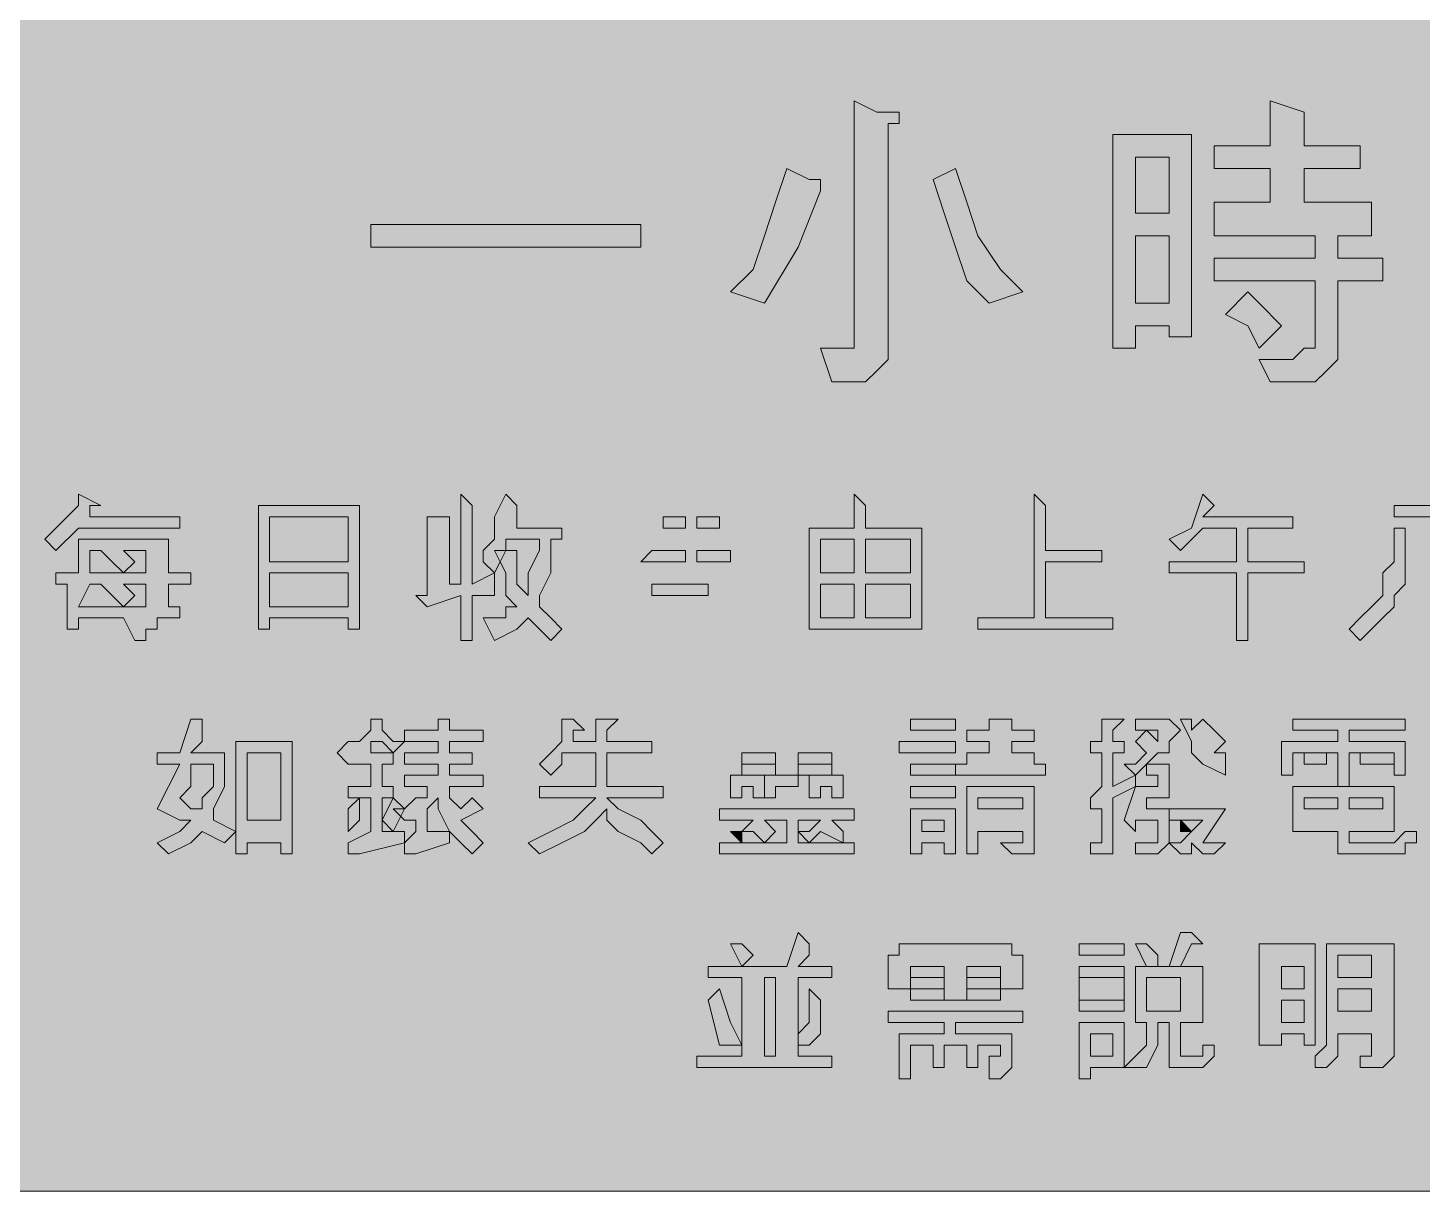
# Model space of a CAD drawing. Header units: metres. Extents: x 10 to 558, y 11 to 259.
# Drawn here: x 135.2 to 284, y 11 to 135.2 of the extents above; entities that cross this region are included whole.
import ezdxf

# ---------------------------------------------------------------- set-up
doc = ezdxf.new("R2010")
doc.units = ezdxf.units.M
doc.layers.add('FILL_FIREBRICK_C36B00', color=7, linetype='Continuous', true_color=0xc36b00)
doc.layers.add('FILL_WHITE_FFFFFF', color=7, linetype='Continuous', true_color=0xffffff)

msp = doc.modelspace()

# ---------------------------------------------------------------- hatches: boundary and pattern name
at = {"layer": 'FILL_FIREBRICK_C36B00', "true_color": 0xc36b00}
h = msp.add_hatch(color=7, dxfattribs=at)
h.dxf.hatch_style = 1
h.paths.add_polyline_path([(551.8, 259.39), (552.54, 259.23), (553.8, 258.69), (554.83, 257.92), (555.75, 257.04), (556.54, 256.54), (557.14, 255.95), (557.56, 255.31), (557.85, 254.64), (558.11, 253.33), (558.15, 252.24), (558.15, 18.24), (558.15, 15.84), (555.75, 13.44), (554.83, 12.56), (553.8, 11.79), (552.54, 11.25), (551.8, 11.09), (550.95, 11.04), (16.95, 11.04), (16.05, 11.06), (15.15, 11.19), (14.25, 11.55), (13.35, 12.24), (12.6, 12.39), (11.83, 12.75), (10.95, 13.44), (10.55, 13.94), (10.26, 14.53), (9.9, 15.84), (9.75, 18.24), (9.75, 252.24), (9.75, 254.64), (9.94, 255.52), (10.35, 256.29), (10.95, 257.04), (11.83, 257.75), (12.6, 258.24), (13.14, 258.73), (13.3, 259.04), (13.35, 259.44), (16.95, 259.44), (550.95, 259.44), (551.8, 259.39)])
at = {"layer": 'FILL_WHITE_FFFFFF', "true_color": 0xffffff}
h = msp.add_hatch(color=7, dxfattribs=at)
h.dxf.hatch_style = 1
h.paths.add_polyline_path([(226.95, 126.24), (228.15, 126.24), (228.15, 125.04), (226.95, 125.04), (226.95, 102.24), (226.95, 99.84), (225.75, 98.64), (224.55, 97.44), (223.35, 97.44), (220.95, 97.44), (219.75, 101.04), (222.15, 101.04), (223.35, 101.04), (223.35, 102.24), (223.35, 127.44), (225.75, 126.24), (226.95, 126.24)])
h = msp.add_hatch(color=7, dxfattribs=at)
h.dxf.hatch_style = 1
h.paths.add_polyline_path([(267.75, 120.24), (261.75, 120.24), (261.75, 122.64), (267.75, 122.64), (267.75, 127.44), (271.35, 126.24), (271.35, 125.04), (271.35, 122.64), (277.35, 122.64), (277.35, 120.24), (271.35, 120.24), (271.35, 116.64), (278.55, 116.64), (278.55, 113.04), (274.95, 113.04), (274.95, 110.64), (279.75, 110.64), (279.75, 108.24), (274.95, 108.24), (274.95, 101.04), (274.95, 99.84), (273.75, 98.64), (272.55, 97.44), (270.15, 97.44), (267.75, 97.44), (266.55, 99.84), (270.15, 99.84), (271.35, 101.04), (272.55, 101.04), (272.55, 102.24), (272.55, 108.24), (261.75, 108.24), (261.75, 110.64), (272.55, 110.64), (272.55, 113.04), (261.75, 113.04), (261.75, 116.64), (267.75, 116.64), (267.75, 120.24)])
h = msp.add_hatch(color=7, dxfattribs=at)
h.dxf.hatch_style = 1
h.paths.add_polyline_path([(256.95, 102.24), (256.95, 103.44), (253.35, 103.44), (253.35, 101.04), (250.95, 101.04), (250.95, 102.24), (250.95, 123.84), (259.35, 123.84), (259.35, 102.24), (256.95, 102.24)])
h.paths.add_polyline_path([(253.35, 121.44), (253.35, 115.44), (256.95, 115.44), (256.95, 121.44), (253.35, 121.44)], flags=16)
h.paths.add_polyline_path([(256.95, 113.04), (253.35, 113.04), (253.35, 105.84), (256.95, 105.84), (256.95, 113.04)], flags=16)
h = msp.add_hatch(color=7, dxfattribs=at)
h.dxf.hatch_style = 1
h.paths.add_polyline_path([(212.55, 109.44), (213.75, 113.04), (214.95, 116.64), (216.15, 120.24), (218.55, 119.04), (219.75, 119.04), (219.75, 117.84), (217.35, 111.84), (213.75, 105.84), (210.15, 107.04), (212.55, 109.44)])
h = msp.add_hatch(color=7, dxfattribs=at)
h.dxf.hatch_style = 1
h.paths.add_polyline_path([(235.35, 108.24), (234.15, 111.84), (232.95, 115.44), (231.75, 119.04), (234.15, 120.24), (235.35, 116.64), (236.55, 113.04), (238.95, 109.44), (241.35, 107.04), (237.75, 105.84), (235.35, 108.24)])
h = msp.add_hatch(color=7, dxfattribs=at)
h.dxf.hatch_style = 1
h.paths.add_polyline_path([(200.55, 114.24), (200.55, 111.84), (171.75, 111.84), (171.75, 114.24), (200.55, 114.24)])
h = msp.add_hatch(color=7, dxfattribs=at)
h.dxf.hatch_style = 1
h.paths.add_polyline_path([(266.55, 105.84), (268.95, 103.44), (266.55, 101.04), (265.35, 103.44), (262.95, 104.64), (265.35, 107.04), (266.55, 105.84)])
h = msp.add_hatch(color=7, dxfattribs=at)
h.dxf.hatch_style = 1
h.paths.add_polyline_path([(138.15, 81.84), (139.35, 83.04), (140.55, 84.24), (140.55, 85.44), (142.95, 84.24), (141.75, 84.24), (141.75, 83.04), (151.35, 83.04), (151.35, 81.84), (140.55, 81.84), (138.15, 79.44), (136.95, 80.64), (138.15, 81.84)])
h = msp.add_hatch(color=7, dxfattribs=at)
h.dxf.hatch_style = 1
h.paths.add_polyline_path([(184.95, 77.04), (184.95, 74.64), (182.55, 74.64), (182.55, 69.84), (181.35, 69.84), (181.35, 74.64), (177.75, 73.44), (176.55, 74.64), (177.75, 74.64), (177.75, 83.04), (178.95, 83.04), (180.15, 83.04), (180.15, 81.84), (180.15, 75.84), (181.35, 75.84), (181.35, 85.44), (182.55, 84.24), (182.55, 75.84), (184.95, 77.04)])
h = msp.add_hatch(color=7, dxfattribs=at)
h.dxf.hatch_style = 1
h.paths.add_polyline_path([(183.75, 78.24), (183.75, 79.44), (184.95, 80.64), (184.95, 83.04), (186.15, 85.44), (187.35, 84.24), (187.35, 81.84), (192.15, 81.84), (192.15, 80.64), (190.95, 80.64), (190.95, 78.24), (190.95, 77.04), (189.75, 74.64), (189.75, 73.44), (190.95, 72.24), (192.15, 71.04), (190.95, 69.84), (189.75, 71.04), (188.55, 72.24), (187.35, 71.04), (184.95, 69.84), (183.75, 72.24), (184.95, 72.24), (186.15, 72.24), (186.15, 73.44), (187.35, 73.44), (186.15, 74.64), (186.15, 75.84), (186.15, 77.04), (185.55, 78.24), (184.95, 77.04), (183.75, 78.24)])
h.paths.add_polyline_path([(186.15, 79.44), (184.95, 79.44), (185.55, 78.24), (186.15, 79.44)], flags=16)
h.paths.add_polyline_path([(187.35, 79.44), (187.35, 78.24), (187.35, 77.04), (187.35, 75.84), (188.55, 74.64), (188.55, 75.84), (188.55, 77.04), (189.75, 79.44), (189.75, 80.64), (186.15, 80.64), (186.15, 79.44), (187.35, 79.44)], flags=16)
h = msp.add_hatch(color=7, dxfattribs=at)
h.dxf.hatch_style = 1
h.paths.add_polyline_path([(218.55, 71.04), (218.55, 81.84), (223.35, 81.84), (223.35, 85.44), (224.55, 84.24), (224.55, 81.84), (230.55, 81.84), (230.55, 71.04), (229.35, 71.04), (219.75, 71.04), (218.55, 71.04)])
h.paths.add_polyline_path([(223.35, 77.04), (223.35, 80.64), (219.75, 80.64), (219.75, 77.04), (223.35, 77.04)], flags=16)
h.paths.add_polyline_path([(224.55, 77.04), (229.35, 77.04), (229.35, 80.64), (224.55, 80.64), (224.55, 77.04)], flags=16)
h.paths.add_polyline_path([(219.75, 75.84), (219.75, 72.24), (223.35, 72.24), (223.35, 75.84), (219.75, 75.84)], flags=16)
h.paths.add_polyline_path([(229.35, 75.84), (224.55, 75.84), (224.55, 72.24), (229.35, 72.24), (229.35, 75.84)], flags=16)
h = msp.add_hatch(color=7, dxfattribs=at)
h.dxf.hatch_style = 1
h.paths.add_polyline_path([(249.75, 79.44), (249.75, 78.24), (243.75, 78.24), (243.75, 72.24), (250.95, 72.24), (250.95, 71.04), (236.55, 71.04), (236.55, 72.24), (242.55, 72.24), (242.55, 85.44), (243.75, 84.24), (243.75, 79.44), (249.75, 79.44)])
h = msp.add_hatch(color=7, dxfattribs=at)
h.dxf.hatch_style = 1
h.paths.add_polyline_path([(259.35, 81.84), (260.55, 85.44), (261.75, 84.24), (260.55, 83.04), (270.15, 83.04), (270.15, 81.84), (265.35, 81.84), (265.35, 78.24), (271.35, 78.24), (271.35, 77.04), (265.35, 77.04), (265.35, 69.84), (264.15, 69.84), (264.15, 77.04), (256.95, 77.04), (256.95, 78.24), (264.15, 78.24), (264.15, 81.84), (260.55, 81.84), (258.15, 79.44), (256.95, 80.64), (259.35, 81.84)])
h = msp.add_hatch(color=7, dxfattribs=at)
h.dxf.hatch_style = 1
h.paths.add_polyline_path([(170.55, 71.04), (169.35, 71.04), (169.35, 72.24), (160.95, 72.24), (160.95, 71.04), (159.75, 71.04), (159.75, 84.24), (170.55, 84.24), (170.55, 71.04)])
h.paths.add_polyline_path([(160.95, 77.04), (160.95, 73.44), (169.35, 73.44), (169.35, 77.04), (160.95, 77.04)], flags=16)
h.paths.add_polyline_path([(169.35, 83.04), (160.95, 83.04), (160.95, 78.24), (169.35, 78.24), (169.35, 83.04)], flags=16)
h = msp.add_hatch(color=7, dxfattribs=at)
h.dxf.hatch_style = 1
h.paths.add_polyline_path([(286.95, 84.24), (286.95, 81.84), (286.95, 79.44), (286.95, 78.24), (286.95, 77.04), (288.15, 75.84), (288.15, 74.64), (289.35, 73.44), (290.55, 72.24), (291.75, 71.04), (289.35, 69.84), (288.15, 71.04), (288.15, 72.24), (286.95, 73.44), (286.95, 75.84), (285.75, 77.04), (285.75, 78.24), (285.75, 79.44), (285.75, 80.64), (285.75, 83.04), (280.95, 83.04), (280.95, 84.24), (286.95, 84.24)])
h = msp.add_hatch(color=7, dxfattribs=at)
h.dxf.hatch_style = 1
h.paths.add_polyline_path([(205.35, 83.04), (205.35, 81.84), (202.95, 81.84), (202.95, 83.04), (205.35, 83.04)])
h = msp.add_hatch(color=7, dxfattribs=at)
h.dxf.hatch_style = 1
h.paths.add_polyline_path([(208.95, 83.04), (208.95, 81.84), (206.55, 81.84), (206.55, 83.04), (208.95, 83.04)])
h = msp.add_hatch(color=7, dxfattribs=at)
h.dxf.hatch_style = 1
h.paths.add_polyline_path([(138.15, 77.04), (140.55, 77.04), (140.55, 80.64), (150.15, 80.64), (150.15, 77.04), (152.55, 77.04), (152.55, 75.84), (150.15, 75.84), (150.15, 73.44), (151.35, 73.44), (151.35, 72.24), (148.95, 72.24), (148.95, 71.04), (147.75, 71.04), (147.75, 69.84), (146.55, 69.84), (145.35, 72.24), (140.55, 72.24), (140.55, 71.04), (139.35, 71.04), (139.35, 75.84), (138.15, 75.84), (138.15, 77.04)])
h.paths.add_polyline_path([(147.75, 79.44), (145.35, 79.44), (146.55, 78.24), (145.35, 77.04), (147.75, 77.04), (147.75, 79.44)], flags=16)
h.paths.add_polyline_path([(144.15, 78.24), (142.95, 79.44), (141.75, 79.44), (141.75, 77.04), (145.35, 77.04), (144.15, 78.24)], flags=16)
h.paths.add_polyline_path([(145.35, 73.44), (147.75, 73.44), (147.75, 75.84), (145.35, 75.84), (146.55, 74.64), (145.35, 73.44)], flags=16)
h.paths.add_polyline_path([(144.15, 74.64), (142.95, 75.84), (141.75, 75.84), (140.55, 73.44), (145.35, 73.44), (144.15, 74.64)], flags=16)
h = msp.add_hatch(color=7, dxfattribs=at)
h.dxf.hatch_style = 1
h.paths.add_polyline_path([(277.35, 72.24), (278.55, 73.44), (279.75, 74.64), (279.75, 75.84), (279.75, 77.04), (280.95, 78.24), (280.95, 80.64), (280.95, 81.84), (282.15, 81.84), (282.15, 80.64), (282.15, 79.44), (282.15, 78.24), (282.15, 75.84), (280.95, 74.64), (280.95, 73.44), (279.75, 72.24), (278.55, 71.04), (277.35, 69.84), (276.15, 71.04), (277.35, 72.24)])
h = msp.add_hatch(color=7, dxfattribs=at)
h.dxf.hatch_style = 1
h.paths.add_polyline_path([(201.75, 79.44), (205.35, 79.44), (205.35, 78.24), (200.55, 78.24), (201.75, 79.44)])
h = msp.add_hatch(color=7, dxfattribs=at)
h.dxf.hatch_style = 1
h.paths.add_polyline_path([(210.15, 79.44), (210.15, 78.24), (208.95, 78.24), (206.55, 78.24), (206.55, 79.44), (210.15, 79.44)])
h = msp.add_hatch(color=7, dxfattribs=at)
h.dxf.hatch_style = 1
h.paths.add_polyline_path([(201.75, 75.84), (207.75, 75.84), (207.75, 74.64), (201.75, 74.64), (201.75, 75.84)])
h = msp.add_hatch(color=7, dxfattribs=at)
h.dxf.hatch_style = 1
h.paths.add_polyline_path([(151.35, 56.64), (148.95, 56.64), (148.95, 57.84), (151.35, 57.84), (152.55, 61.44), (153.75, 61.44), (153.75, 60.24), (153.75, 59.04), (152.55, 57.84), (156.15, 57.84), (156.15, 56.64), (156.15, 55.44), (156.15, 54.24), (154.95, 51.84), (154.95, 50.64), (157.35, 49.44), (156.15, 48.24), (153.75, 49.44), (152.55, 48.24), (150.15, 47.04), (148.95, 48.24), (151.35, 49.44), (152.55, 50.64), (151.35, 50.64), (148.95, 51.84), (150.15, 54.24), (151.35, 56.64)])
h.paths.add_polyline_path([(151.35, 53.04), (152.55, 51.84), (153.75, 51.84), (153.75, 53.04), (154.95, 54.24), (154.95, 55.44), (154.95, 56.64), (152.55, 56.64), (152.55, 54.24), (151.35, 53.04)], flags=16)
h = msp.add_hatch(color=7, dxfattribs=at)
h.dxf.hatch_style = 1
h.paths.add_polyline_path([(172.95, 56.64), (172.95, 54.24), (174.15, 54.24), (174.15, 53.04), (172.95, 53.04), (172.95, 49.44), (175.35, 49.44), (175.35, 48.24), (170.55, 47.04), (169.35, 47.04), (169.35, 48.24), (171.75, 49.44), (171.75, 53.04), (169.35, 53.04), (169.35, 54.24), (171.75, 54.24), (171.75, 56.64), (169.35, 56.64), (168.15, 57.84), (169.35, 59.04), (170.55, 59.04), (171.75, 60.24), (171.75, 61.44), (172.95, 61.44), (172.95, 60.24), (174.15, 59.04), (175.35, 59.04), (174.15, 57.84), (174.15, 56.64), (172.95, 56.64)])
h.paths.add_polyline_path([(172.95, 59.04), (171.75, 59.04), (171.75, 57.84), (174.15, 57.84), (172.95, 59.04)], flags=16)
h = msp.add_hatch(color=7, dxfattribs=at)
h.dxf.hatch_style = 1
h.paths.add_polyline_path([(176.55, 47.04), (175.35, 47.04), (175.35, 48.24), (176.55, 49.44), (176.55, 50.64), (175.35, 50.64), (174.15, 51.84), (175.35, 51.84), (176.55, 53.04), (177.75, 53.04), (177.75, 54.24), (175.35, 54.24), (175.35, 55.44), (178.95, 55.44), (178.95, 56.64), (175.35, 56.64), (175.35, 57.84), (178.95, 57.84), (178.95, 59.04), (175.35, 59.04), (175.35, 60.24), (178.95, 60.24), (178.95, 61.44), (180.15, 61.44), (180.15, 60.24), (183.75, 60.24), (183.75, 59.04), (180.15, 59.04), (180.15, 57.84), (182.55, 57.84), (182.55, 56.64), (180.15, 56.64), (180.15, 55.44), (183.75, 55.44), (183.75, 54.24), (180.15, 54.24), (180.15, 53.04), (181.35, 51.84), (182.55, 53.04), (183.75, 51.84), (181.35, 50.64), (182.55, 49.44), (183.75, 48.24), (182.55, 47.04), (181.35, 48.24), (180.15, 49.44), (180.15, 48.24), (176.55, 47.04)])
h.paths.add_polyline_path([(178.95, 51.84), (178.95, 53.04), (177.75, 51.84), (177.75, 49.44), (180.15, 49.44), (178.95, 51.84)], flags=16)
h = msp.add_hatch(color=7, dxfattribs=at)
h.dxf.hatch_style = 1
h.paths.add_polyline_path([(194.55, 60.24), (193.35, 60.24), (193.35, 59.04), (195.75, 59.04), (195.75, 61.44), (196.95, 61.44), (198.15, 61.44), (196.95, 60.24), (196.95, 59.04), (201.75, 59.04), (201.75, 57.84), (196.95, 57.84), (196.95, 54.24), (202.95, 54.24), (202.95, 53.04), (196.95, 53.04), (198.15, 51.84), (200.55, 50.64), (201.75, 49.44), (202.95, 48.24), (201.75, 47.04), (200.55, 48.24), (198.15, 49.44), (196.95, 50.64), (196.95, 51.84), (195.75, 50.64), (194.55, 49.44), (192.15, 48.24), (189.75, 47.04), (188.55, 48.24), (190.95, 49.44), (193.35, 50.64), (194.55, 51.84), (195.75, 53.04), (189.75, 53.04), (189.75, 54.24), (195.75, 54.24), (195.75, 57.84), (192.15, 57.84), (192.15, 56.64), (190.95, 55.44), (189.75, 56.64), (190.95, 57.84), (192.15, 59.04), (192.15, 61.44), (193.35, 61.44), (194.55, 60.24)])
h = msp.add_hatch(color=7, dxfattribs=at)
h.dxf.hatch_style = 1
h.paths.add_polyline_path([(234.15, 61.44), (234.15, 60.24), (229.35, 60.24), (229.35, 61.44), (234.15, 61.44)])
h = msp.add_hatch(color=7, dxfattribs=at)
h.dxf.hatch_style = 1
h.paths.add_polyline_path([(237.75, 57.84), (237.75, 59.04), (235.35, 59.04), (235.35, 60.24), (237.75, 60.24), (237.75, 61.44), (238.95, 61.44), (240.15, 61.44), (240.15, 60.24), (242.55, 60.24), (242.55, 59.04), (240.15, 59.04), (240.15, 57.84), (242.55, 57.84), (242.55, 56.64), (243.75, 56.64), (243.75, 55.44), (234.15, 55.44), (234.15, 56.64), (235.35, 56.64), (235.35, 57.84), (237.75, 57.84)])
h = msp.add_hatch(color=7, dxfattribs=at)
h.dxf.hatch_style = 1
h.paths.add_polyline_path([(248.55, 53.04), (249.75, 54.24), (249.75, 57.84), (248.55, 57.84), (248.55, 59.04), (249.75, 59.04), (249.75, 61.44), (250.95, 61.44), (252.15, 61.44), (250.95, 60.24), (250.95, 59.04), (252.15, 59.04), (252.15, 57.84), (250.95, 57.84), (250.95, 54.24), (253.35, 55.44), (253.35, 54.24), (250.95, 53.04), (250.95, 48.24), (250.95, 47.04), (249.75, 47.04), (248.55, 47.04), (248.55, 48.24), (249.75, 48.24), (249.75, 49.44), (249.75, 51.84), (248.55, 51.84), (248.55, 53.04)])
h = msp.add_hatch(color=7, dxfattribs=at)
h.dxf.hatch_style = 1
h.paths.add_polyline_path([(256.95, 61.44), (258.15, 60.24), (256.95, 59.04), (256.95, 57.84), (255.75, 57.84), (254.55, 56.64), (253.35, 55.44), (252.15, 56.64), (253.35, 56.64), (254.55, 57.84), (253.35, 59.04), (254.55, 60.24), (253.35, 60.24), (253.35, 61.44), (256.95, 61.44)])
h.paths.add_polyline_path([(255.75, 59.04), (255.75, 60.24), (254.55, 60.24), (255.75, 59.04)], flags=16)
h = msp.add_hatch(color=7, dxfattribs=at)
h.dxf.hatch_style = 1
h.paths.add_polyline_path([(261.75, 57.84), (262.95, 57.84), (262.95, 56.64), (262.95, 55.44), (260.55, 56.64), (259.35, 57.84), (259.35, 59.04), (258.15, 61.44), (259.35, 61.44), (259.35, 60.24), (260.55, 61.44), (261.75, 60.24), (262.95, 59.04), (261.75, 57.84)])
h = msp.add_hatch(color=7, dxfattribs=at)
h.dxf.hatch_style = 1
h.paths.add_polyline_path([(282.15, 61.44), (282.15, 60.24), (276.15, 60.24), (276.15, 59.04), (282.15, 59.04), (282.15, 55.44), (280.95, 55.44), (280.95, 57.84), (276.15, 57.84), (276.15, 54.24), (274.95, 54.24), (274.95, 57.84), (270.15, 57.84), (270.15, 55.44), (268.95, 55.44), (268.95, 59.04), (274.95, 59.04), (274.95, 60.24), (270.15, 60.24), (270.15, 61.44), (282.15, 61.44)])
h = msp.add_hatch(color=7, dxfattribs=at)
h.dxf.hatch_style = 1
h.paths.add_polyline_path([(163.35, 59.04), (163.35, 47.04), (162.15, 47.04), (162.15, 48.24), (158.55, 48.24), (158.55, 47.04), (157.35, 47.04), (157.35, 59.04), (163.35, 59.04)])
h.paths.add_polyline_path([(162.15, 57.84), (158.55, 57.84), (158.55, 50.64), (162.15, 50.64), (162.15, 57.84)], flags=16)
h = msp.add_hatch(color=7, dxfattribs=at)
h.dxf.hatch_style = 1
h.paths.add_polyline_path([(234.15, 59.04), (234.15, 57.84), (228.15, 57.84), (228.15, 59.04), (234.15, 59.04)])
h = msp.add_hatch(color=7, dxfattribs=at)
h.dxf.hatch_style = 1
h.paths.add_polyline_path([(214.95, 57.84), (214.95, 56.64), (211.35, 56.64), (211.35, 57.84), (214.95, 57.84)])
h = msp.add_hatch(color=7, dxfattribs=at)
h.dxf.hatch_style = 1
h.paths.add_polyline_path([(214.95, 56.64), (214.95, 55.44), (211.35, 55.44), (211.35, 56.64), (214.95, 56.64)])
h = msp.add_hatch(color=7, dxfattribs=at)
h.dxf.hatch_style = 1
h.paths.add_polyline_path([(220.95, 57.84), (220.95, 56.64), (217.35, 56.64), (217.35, 57.84), (220.95, 57.84)])
h = msp.add_hatch(color=7, dxfattribs=at)
h.dxf.hatch_style = 1
h.paths.add_polyline_path([(220.95, 56.64), (220.95, 55.44), (217.35, 55.44), (217.35, 56.64), (220.95, 56.64)])
h = msp.add_hatch(color=7, dxfattribs=at)
h.dxf.hatch_style = 1
h.paths.add_polyline_path([(234.15, 56.64), (234.15, 55.44), (229.35, 55.44), (229.35, 56.64), (234.15, 56.64)])
h = msp.add_hatch(color=7, dxfattribs=at)
h.dxf.hatch_style = 1
h.paths.add_polyline_path([(254.55, 53.04), (254.55, 51.84), (256.95, 51.84), (256.95, 48.24), (255.75, 47.04), (253.35, 47.04), (253.35, 48.24), (254.55, 48.24), (255.75, 48.24), (255.75, 49.44), (255.75, 50.64), (253.35, 50.64), (253.35, 49.44), (252.15, 50.64), (253.35, 54.24), (255.75, 54.24), (255.75, 55.44), (254.55, 55.44), (254.55, 56.64), (256.95, 56.64), (256.95, 53.04), (254.55, 53.04)])
h = msp.add_hatch(color=7, dxfattribs=at)
h.dxf.hatch_style = 1
h.paths.add_polyline_path([(273.75, 57.84), (273.75, 56.64), (271.35, 56.64), (271.35, 57.84), (273.75, 57.84)])
h = msp.add_hatch(color=7, dxfattribs=at)
h.dxf.hatch_style = 1
h.paths.add_polyline_path([(280.95, 57.84), (280.95, 56.64), (277.35, 56.64), (277.35, 57.84), (280.95, 57.84)])
h = msp.add_hatch(color=7, dxfattribs=at)
h.dxf.hatch_style = 1
h.paths.add_polyline_path([(210.15, 55.44), (213.75, 55.44), (213.75, 53.04), (212.55, 53.04), (212.55, 54.24), (211.35, 54.24), (211.35, 53.04), (210.15, 53.04), (210.15, 55.44)])
h = msp.add_hatch(color=7, dxfattribs=at)
h.dxf.hatch_style = 1
h.paths.add_polyline_path([(213.75, 55.44), (217.35, 55.44), (217.35, 54.24), (214.95, 54.24), (214.95, 53.04), (213.75, 53.04), (213.75, 55.44)])
h = msp.add_hatch(color=7, dxfattribs=at)
h.dxf.hatch_style = 1
h.paths.add_polyline_path([(218.55, 55.44), (222.15, 55.44), (222.15, 53.04), (220.95, 53.04), (220.95, 54.24), (219.75, 54.24), (219.75, 53.04), (218.55, 53.04), (218.55, 55.44)])
h = msp.add_hatch(color=7, dxfattribs=at)
h.dxf.hatch_style = 1
h.paths.add_polyline_path([(234.15, 54.24), (234.15, 53.04), (229.35, 53.04), (229.35, 54.24), (234.15, 54.24)])
h = msp.add_hatch(color=7, dxfattribs=at)
h.dxf.hatch_style = 1
h.paths.add_polyline_path([(242.55, 54.24), (242.55, 48.24), (242.55, 47.04), (241.35, 47.04), (240.15, 47.04), (238.95, 48.24), (240.15, 48.24), (241.35, 48.24), (241.35, 49.44), (236.55, 49.44), (236.55, 47.04), (235.35, 47.04), (235.35, 54.24), (242.55, 54.24)])
h.paths.add_polyline_path([(241.35, 53.04), (236.55, 53.04), (236.55, 51.84), (241.35, 51.84), (241.35, 53.04)], flags=16)
h = msp.add_hatch(color=7, dxfattribs=at)
h.dxf.hatch_style = 1
h.paths.add_polyline_path([(276.15, 49.44), (276.15, 48.24), (277.35, 48.24), (280.95, 48.24), (282.15, 49.44), (283.35, 49.44), (283.35, 48.24), (282.15, 48.24), (282.15, 47.04), (280.95, 47.04), (276.15, 47.04), (274.95, 47.04), (274.95, 48.24), (274.95, 49.44), (270.15, 49.44), (270.15, 54.24), (280.95, 54.24), (280.95, 49.44), (276.15, 49.44)])
h.paths.add_polyline_path([(276.15, 53.04), (276.15, 51.84), (279.75, 51.84), (279.75, 53.04), (276.15, 53.04)], flags=16)
h.paths.add_polyline_path([(274.95, 53.04), (271.35, 53.04), (271.35, 51.84), (274.95, 51.84), (274.95, 53.04)], flags=16)
h = msp.add_hatch(color=7, dxfattribs=at)
h.dxf.hatch_style = 1
h.paths.add_polyline_path([(170.55, 51.84), (170.55, 50.64), (169.35, 49.44), (169.35, 50.64), (169.35, 51.84), (170.55, 53.04), (170.55, 51.84)])
h = msp.add_hatch(color=7, dxfattribs=at)
h.dxf.hatch_style = 1
h.paths.add_polyline_path([(174.15, 53.04), (175.35, 51.84), (174.15, 49.44), (172.95, 50.64), (174.15, 53.04)])
h = msp.add_hatch(color=7, dxfattribs=at)
h.dxf.hatch_style = 1
h.paths.add_polyline_path([(211.35, 48.24), (213.75, 48.24), (212.55, 49.44), (211.35, 49.44), (212.55, 50.64), (208.95, 50.64), (208.95, 51.84), (223.35, 51.84), (223.35, 50.64), (220.95, 50.64), (222.15, 49.44), (222.15, 48.24), (223.35, 48.24), (223.35, 47.04), (208.95, 47.04), (208.95, 48.24), (211.35, 48.24)])
h.paths.add_polyline_path([(216.15, 48.24), (216.15, 50.64), (213.75, 50.64), (214.95, 49.44), (213.75, 48.24), (216.15, 48.24)], flags=16)
h.paths.add_polyline_path([(219.75, 49.44), (218.55, 48.24), (222.15, 48.24), (219.75, 49.44)], flags=16)
h.paths.add_polyline_path([(217.35, 49.44), (217.35, 48.24), (218.55, 48.24), (217.35, 49.44)], flags=16)
h.paths.add_polyline_path([(218.55, 49.44), (219.75, 50.64), (217.35, 50.64), (217.35, 49.44), (218.55, 49.44)], flags=16)
h = msp.add_hatch(color=7, dxfattribs=at)
h.dxf.hatch_style = 1
h.paths.add_polyline_path([(234.15, 51.84), (234.15, 47.04), (232.95, 47.04), (232.95, 48.24), (230.55, 48.24), (230.55, 47.04), (229.35, 47.04), (229.35, 51.84), (234.15, 51.84)])
h.paths.add_polyline_path([(232.95, 50.64), (230.55, 50.64), (230.55, 49.44), (232.95, 49.44), (232.95, 50.64)], flags=16)
h = msp.add_hatch(color=7, dxfattribs=at)
h.dxf.hatch_style = 1
h.paths.add_polyline_path([(262.95, 51.84), (260.55, 48.24), (261.75, 48.24), (262.95, 48.24), (261.75, 47.04), (260.55, 47.04), (259.35, 48.24), (259.35, 47.04), (258.15, 47.04), (256.95, 48.24), (258.15, 48.24), (259.35, 49.44), (260.55, 50.64), (258.15, 50.64), (256.95, 50.64), (256.95, 51.84), (261.75, 51.84), (262.95, 51.84)])
h = msp.add_hatch(color=7, dxfattribs=at)
h.dxf.hatch_style = 1
h.paths.add_polyline_path([(258.15, 50.64), (259.35, 49.44), (258.15, 49.44), (258.15, 50.64)])
h = msp.add_hatch(color=7, dxfattribs=at)
h.dxf.hatch_style = 1
h.paths.add_polyline_path([(211.35, 48.24), (210.15, 49.44), (211.35, 49.44), (211.35, 48.24)])
h = msp.add_hatch(color=7, dxfattribs=at)
h.dxf.hatch_style = 1
h.paths.add_polyline_path([(218.55, 36.24), (217.35, 35.04), (220.95, 35.04), (220.95, 33.84), (217.35, 33.84), (217.35, 25.44), (220.95, 25.44), (220.95, 24.24), (206.55, 24.24), (206.55, 25.44), (211.35, 25.44), (211.35, 33.84), (207.75, 33.84), (207.75, 35.04), (211.35, 35.04), (216.15, 35.04), (217.35, 38.64), (218.55, 37.44), (218.55, 36.24)])
h.paths.add_polyline_path([(214.95, 33.84), (213.75, 33.84), (213.75, 25.44), (214.95, 25.44), (214.95, 33.84)], flags=16)
h = msp.add_hatch(color=7, dxfattribs=at)
h.dxf.hatch_style = 1
h.paths.add_polyline_path([(211.35, 35.04), (210.15, 37.44), (211.35, 37.44), (212.55, 36.24), (211.35, 35.04)])
h = msp.add_hatch(color=7, dxfattribs=at)
h.dxf.hatch_style = 1
h.paths.add_polyline_path([(240.15, 37.44), (240.15, 36.24), (241.35, 36.24), (241.35, 32.64), (238.95, 32.64), (238.95, 35.04), (235.35, 35.04), (235.35, 31.44), (232.95, 31.44), (232.95, 35.04), (229.35, 35.04), (229.35, 32.64), (226.95, 32.64), (226.95, 36.24), (228.15, 36.24), (228.15, 37.44), (240.15, 37.44)])
h = msp.add_hatch(color=7, dxfattribs=at)
h.dxf.hatch_style = 1
h.paths.add_polyline_path([(252.15, 37.44), (252.15, 36.24), (247.35, 36.24), (247.35, 37.44), (252.15, 37.44)])
h = msp.add_hatch(color=7, dxfattribs=at)
h.dxf.hatch_style = 1
h.paths.add_polyline_path([(253.35, 37.44), (254.55, 37.44), (255.75, 36.24), (255.75, 35.04), (254.55, 35.04), (253.35, 37.44)])
h = msp.add_hatch(color=7, dxfattribs=at)
h.dxf.hatch_style = 1
h.paths.add_polyline_path([(258.15, 38.64), (259.35, 38.64), (260.55, 37.44), (259.35, 37.44), (258.15, 35.04), (256.95, 35.04), (258.15, 38.64)])
h = msp.add_hatch(color=7, dxfattribs=at)
h.dxf.hatch_style = 1
h.paths.add_polyline_path([(271.35, 26.64), (271.35, 27.84), (268.95, 27.84), (268.95, 26.64), (266.55, 26.64), (266.55, 37.44), (272.55, 37.44), (272.55, 26.64), (271.35, 26.64)])
h.paths.add_polyline_path([(268.95, 35.04), (268.95, 32.64), (271.35, 32.64), (271.35, 35.04), (268.95, 35.04)], flags=16)
h.paths.add_polyline_path([(271.35, 31.44), (268.95, 31.44), (268.95, 29.04), (271.35, 29.04), (271.35, 31.44)], flags=16)
h = msp.add_hatch(color=7, dxfattribs=at)
h.dxf.hatch_style = 1
h.paths.add_polyline_path([(279.75, 24.24), (278.55, 24.24), (277.35, 24.24), (277.35, 25.44), (278.55, 25.44), (278.55, 26.64), (278.55, 27.84), (274.95, 27.84), (274.95, 26.64), (274.95, 25.44), (273.75, 24.24), (272.55, 24.24), (272.55, 25.44), (273.75, 26.64), (273.75, 29.04), (273.75, 30.24), (273.75, 37.44), (280.95, 37.44), (280.95, 25.44), (279.75, 24.24)])
h.paths.add_polyline_path([(274.95, 36.24), (274.95, 33.84), (278.55, 33.84), (278.55, 36.24), (274.95, 36.24)], flags=16)
h.paths.add_polyline_path([(278.55, 32.64), (274.95, 32.64), (274.95, 30.24), (278.55, 30.24), (278.55, 32.64)], flags=16)
h = msp.add_hatch(color=7, dxfattribs=at)
h.dxf.hatch_style = 1
h.paths.add_polyline_path([(252.15, 35.04), (252.15, 33.84), (247.35, 33.84), (247.35, 35.04), (252.15, 35.04)])
h = msp.add_hatch(color=7, dxfattribs=at)
h.dxf.hatch_style = 1
h.paths.add_polyline_path([(260.55, 35.04), (260.55, 29.04), (258.15, 29.04), (258.15, 26.64), (258.15, 25.44), (259.35, 25.44), (260.55, 25.44), (260.55, 26.64), (261.75, 26.64), (261.75, 25.44), (260.55, 24.24), (259.35, 24.24), (258.15, 24.24), (256.95, 24.24), (256.95, 25.44), (256.95, 26.64), (256.95, 29.04), (255.75, 29.04), (255.75, 27.84), (255.75, 26.64), (254.55, 24.24), (253.35, 24.24), (252.15, 24.24), (253.35, 25.44), (254.55, 26.64), (254.55, 27.84), (254.55, 29.04), (253.35, 29.04), (253.35, 35.04), (260.55, 35.04)])
h.paths.add_polyline_path([(258.15, 33.84), (254.55, 33.84), (254.55, 30.24), (258.15, 30.24), (258.15, 33.84)], flags=16)
h = msp.add_hatch(color=7, dxfattribs=at)
h.dxf.hatch_style = 1
h.paths.add_polyline_path([(232.95, 33.84), (232.95, 32.64), (229.35, 32.64), (229.35, 33.84), (232.95, 33.84)])
h = msp.add_hatch(color=7, dxfattribs=at)
h.dxf.hatch_style = 1
h.paths.add_polyline_path([(238.95, 33.84), (238.95, 32.64), (235.35, 32.64), (235.35, 33.84), (238.95, 33.84)])
h = msp.add_hatch(color=7, dxfattribs=at)
h.dxf.hatch_style = 1
h.paths.add_polyline_path([(252.15, 33.84), (252.15, 31.44), (247.35, 31.44), (247.35, 33.84), (252.15, 33.84)])
h = msp.add_hatch(color=7, dxfattribs=at)
h.dxf.hatch_style = 1
h.paths.add_polyline_path([(210.15, 29.04), (211.35, 26.64), (208.95, 26.64), (207.75, 31.44), (208.95, 32.64), (210.15, 29.04)])
h = msp.add_hatch(color=7, dxfattribs=at)
h.dxf.hatch_style = 1
h.paths.add_polyline_path([(219.75, 29.04), (219.75, 27.84), (218.55, 26.64), (217.35, 26.64), (217.35, 27.84), (218.55, 29.04), (218.55, 30.24), (218.55, 32.64), (219.75, 31.44), (219.75, 30.24), (219.75, 29.04)])
h = msp.add_hatch(color=7, dxfattribs=at)
h.dxf.hatch_style = 1
h.paths.add_polyline_path([(232.95, 32.64), (232.95, 31.44), (229.35, 31.44), (229.35, 32.64), (232.95, 32.64)])
h = msp.add_hatch(color=7, dxfattribs=at)
h.dxf.hatch_style = 1
h.paths.add_polyline_path([(238.95, 32.64), (238.95, 31.44), (235.35, 31.44), (235.35, 32.64), (238.95, 32.64)])
h = msp.add_hatch(color=7, dxfattribs=at)
h.dxf.hatch_style = 1
h.paths.add_polyline_path([(252.15, 31.44), (252.15, 30.24), (247.35, 30.24), (247.35, 31.44), (252.15, 31.44)])
h = msp.add_hatch(color=7, dxfattribs=at)
h.dxf.hatch_style = 1
h.paths.add_polyline_path([(241.35, 29.04), (234.15, 29.04), (234.15, 27.84), (240.15, 27.84), (240.15, 25.44), (240.15, 24.24), (238.95, 23.04), (237.75, 23.04), (237.75, 24.24), (237.75, 25.44), (238.95, 25.44), (238.95, 26.64), (236.55, 26.64), (236.55, 24.24), (235.35, 24.24), (235.35, 26.64), (232.95, 26.64), (232.95, 24.24), (231.75, 24.24), (231.75, 26.64), (229.35, 26.64), (229.35, 23.04), (228.15, 23.04), (228.15, 27.84), (232.95, 27.84), (232.95, 29.04), (226.95, 29.04), (226.95, 30.24), (241.35, 30.24), (241.35, 29.04)])
h = msp.add_hatch(color=7, dxfattribs=at)
h.dxf.hatch_style = 1
h.paths.add_polyline_path([(252.15, 29.04), (252.15, 24.24), (250.95, 24.24), (248.55, 24.24), (248.55, 23.04), (247.35, 23.04), (247.35, 29.04), (252.15, 29.04)])
h.paths.add_polyline_path([(250.95, 27.84), (248.55, 27.84), (248.55, 25.44), (250.95, 25.44), (250.95, 27.84)], flags=16)

# ---------------------------------------------------------------- linework, layer by layer
at = {"layer": 'FILL_FIREBRICK_C36B00', "lineweight": 0, "true_color": 0xc36b00}
msp.add_lwpolyline([(550.95, 11.04), (16.95, 11.04)], dxfattribs=at)
at = {"layer": 'FILL_WHITE_FFFFFF', "lineweight": 0, "true_color": 0xffffff}
for points in [[(226.95, 126.24), (228.15, 126.24), (228.15, 125.04), (226.95, 125.04), (226.95, 102.24), (226.95, 99.84), (225.75, 98.64), (224.55, 97.44), (223.35, 97.44), (220.95, 97.44), (219.75, 101.04), (222.15, 101.04), (223.35, 101.04), (223.35, 102.24), (223.35, 127.44), (225.75, 126.24)], [(267.75, 120.24), (261.75, 120.24), (261.75, 122.64), (267.75, 122.64), (267.75, 127.44), (271.35, 126.24), (271.35, 125.04), (271.35, 122.64), (277.35, 122.64), (277.35, 120.24), (271.35, 120.24), (271.35, 116.64), (278.55, 116.64), (278.55, 113.04), (274.95, 113.04), (274.95, 110.64), (279.75, 110.64), (279.75, 108.24), (274.95, 108.24), (274.95, 101.04), (274.95, 99.84), (273.75, 98.64), (272.55, 97.44), (270.15, 97.44), (267.75, 97.44), (266.55, 99.84), (270.15, 99.84), (271.35, 101.04), (272.55, 101.04), (272.55, 102.24), (272.55, 108.24), (261.75, 108.24), (261.75, 110.64), (272.55, 110.64), (272.55, 113.04), (261.75, 113.04), (261.75, 116.64), (267.75, 116.64)], [(256.95, 102.24), (256.95, 103.44), (253.35, 103.44), (253.35, 101.04), (250.95, 101.04), (250.95, 102.24), (250.95, 123.84), (259.35, 123.84), (259.35, 102.24)], [(253.35, 121.44), (253.35, 115.44), (256.95, 115.44), (256.95, 121.44)], [(212.55, 109.44), (213.75, 113.04), (214.95, 116.64), (216.15, 120.24), (218.55, 119.04), (219.75, 119.04), (219.75, 117.84), (217.35, 111.84), (213.75, 105.84), (210.15, 107.04)], [(235.35, 108.24), (234.15, 111.84), (232.95, 115.44), (231.75, 119.04), (234.15, 120.24), (235.35, 116.64), (236.55, 113.04), (238.95, 109.44), (241.35, 107.04), (237.75, 105.84)], [(200.55, 114.24), (200.55, 111.84), (171.75, 111.84), (171.75, 114.24)], [(256.95, 113.04), (253.35, 113.04), (253.35, 105.84), (256.95, 105.84)], [(266.55, 105.84), (268.95, 103.44), (266.55, 101.04), (265.35, 103.44), (262.95, 104.64), (265.35, 107.04)], [(138.15, 81.84), (139.35, 83.04), (140.55, 84.24), (140.55, 85.44), (142.95, 84.24), (141.75, 84.24), (141.75, 83.04), (151.35, 83.04), (151.35, 81.84), (140.55, 81.84), (138.15, 79.44), (136.95, 80.64)], [(184.95, 77.04), (184.95, 74.64), (182.55, 74.64), (182.55, 69.84), (181.35, 69.84), (181.35, 74.64), (177.75, 73.44), (176.55, 74.64), (177.75, 74.64), (177.75, 83.04), (178.95, 83.04), (180.15, 83.04), (180.15, 81.84), (180.15, 75.84), (181.35, 75.84), (181.35, 85.44), (182.55, 84.24), (182.55, 75.84)], [(183.75, 78.24), (183.75, 79.44), (184.95, 80.64), (184.95, 83.04), (186.15, 85.44), (187.35, 84.24), (187.35, 81.84), (192.15, 81.84), (192.15, 80.64), (190.95, 80.64), (190.95, 78.24), (190.95, 77.04), (189.75, 74.64), (189.75, 73.44), (190.95, 72.24), (192.15, 71.04), (190.95, 69.84), (189.75, 71.04), (188.55, 72.24), (187.35, 71.04), (184.95, 69.84), (183.75, 72.24), (184.95, 72.24), (186.15, 72.24), (186.15, 73.44), (187.35, 73.44), (186.15, 74.64), (186.15, 75.84), (186.15, 77.04), (185.55, 78.24), (184.95, 77.04)], [(218.55, 71.04), (218.55, 81.84), (223.35, 81.84), (223.35, 85.44), (224.55, 84.24), (224.55, 81.84), (230.55, 81.84), (230.55, 71.04), (229.35, 71.04), (219.75, 71.04)], [(249.75, 79.44), (249.75, 78.24), (243.75, 78.24), (243.75, 72.24), (250.95, 72.24), (250.95, 71.04), (236.55, 71.04), (236.55, 72.24), (242.55, 72.24), (242.55, 85.44), (243.75, 84.24), (243.75, 79.44)], [(259.35, 81.84), (260.55, 85.44), (261.75, 84.24), (260.55, 83.04), (270.15, 83.04), (270.15, 81.84), (265.35, 81.84), (265.35, 78.24), (271.35, 78.24), (271.35, 77.04), (265.35, 77.04), (265.35, 69.84), (264.15, 69.84), (264.15, 77.04), (256.95, 77.04), (256.95, 78.24), (264.15, 78.24), (264.15, 81.84), (260.55, 81.84), (258.15, 79.44), (256.95, 80.64)], [(170.55, 71.04), (169.35, 71.04), (169.35, 72.24), (160.95, 72.24), (160.95, 71.04), (159.75, 71.04), (159.75, 84.24), (170.55, 84.24)], [(286.95, 84.24), (286.95, 81.84), (286.95, 79.44), (286.95, 78.24), (286.95, 77.04), (288.15, 75.84), (288.15, 74.64), (289.35, 73.44), (290.55, 72.24), (291.75, 71.04), (289.35, 69.84), (288.15, 71.04), (288.15, 72.24), (286.95, 73.44), (286.95, 75.84), (285.75, 77.04), (285.75, 78.24), (285.75, 79.44), (285.75, 80.64), (285.75, 83.04), (280.95, 83.04), (280.95, 84.24)], [(169.35, 83.04), (160.95, 83.04), (160.95, 78.24), (169.35, 78.24)], [(205.35, 83.04), (205.35, 81.84), (202.95, 81.84), (202.95, 83.04)], [(208.95, 83.04), (208.95, 81.84), (206.55, 81.84), (206.55, 83.04)], [(138.15, 77.04), (140.55, 77.04), (140.55, 80.64), (150.15, 80.64), (150.15, 77.04), (152.55, 77.04), (152.55, 75.84), (150.15, 75.84), (150.15, 73.44), (151.35, 73.44), (151.35, 72.24), (148.95, 72.24), (148.95, 71.04), (147.75, 71.04), (147.75, 69.84), (146.55, 69.84), (145.35, 72.24), (140.55, 72.24), (140.55, 71.04), (139.35, 71.04), (139.35, 75.84), (138.15, 75.84)], [(187.35, 79.44), (187.35, 78.24), (187.35, 77.04), (187.35, 75.84), (188.55, 74.64), (188.55, 75.84), (188.55, 77.04), (189.75, 79.44), (189.75, 80.64), (186.15, 80.64), (186.15, 79.44)], [(223.35, 77.04), (223.35, 80.64), (219.75, 80.64), (219.75, 77.04)], [(224.55, 77.04), (229.35, 77.04), (229.35, 80.64), (224.55, 80.64)], [(277.35, 72.24), (278.55, 73.44), (279.75, 74.64), (279.75, 75.84), (279.75, 77.04), (280.95, 78.24), (280.95, 80.64), (280.95, 81.84), (282.15, 81.84), (282.15, 80.64), (282.15, 79.44), (282.15, 78.24), (282.15, 75.84), (280.95, 74.64), (280.95, 73.44), (279.75, 72.24), (278.55, 71.04), (277.35, 69.84), (276.15, 71.04)], [(144.15, 78.24), (142.95, 79.44), (141.75, 79.44), (141.75, 77.04), (145.35, 77.04)], [(147.75, 79.44), (145.35, 79.44), (146.55, 78.24), (145.35, 77.04), (147.75, 77.04)], [(186.15, 79.44), (184.95, 79.44), (185.55, 78.24)], [(201.75, 79.44), (205.35, 79.44), (205.35, 78.24), (200.55, 78.24)], [(210.15, 79.44), (210.15, 78.24), (208.95, 78.24), (206.55, 78.24), (206.55, 79.44)], [(160.95, 77.04), (160.95, 73.44), (169.35, 73.44), (169.35, 77.04)], [(144.15, 74.64), (142.95, 75.84), (141.75, 75.84), (140.55, 73.44), (145.35, 73.44)], [(145.35, 73.44), (147.75, 73.44), (147.75, 75.84), (145.35, 75.84), (146.55, 74.64)], [(201.75, 75.84), (207.75, 75.84), (207.75, 74.64), (201.75, 74.64)], [(219.75, 75.84), (219.75, 72.24), (223.35, 72.24), (223.35, 75.84)], [(229.35, 75.84), (224.55, 75.84), (224.55, 72.24), (229.35, 72.24)], [(151.35, 56.64), (148.95, 56.64), (148.95, 57.84), (151.35, 57.84), (152.55, 61.44), (153.75, 61.44), (153.75, 60.24), (153.75, 59.04), (152.55, 57.84), (156.15, 57.84), (156.15, 56.64), (156.15, 55.44), (156.15, 54.24), (154.95, 51.84), (154.95, 50.64), (157.35, 49.44), (156.15, 48.24), (153.75, 49.44), (152.55, 48.24), (150.15, 47.04), (148.95, 48.24), (151.35, 49.44), (152.55, 50.64), (151.35, 50.64), (148.95, 51.84), (150.15, 54.24)], [(172.95, 56.64), (172.95, 54.24), (174.15, 54.24), (174.15, 53.04), (172.95, 53.04), (172.95, 49.44), (175.35, 49.44), (175.35, 48.24), (170.55, 47.04), (169.35, 47.04), (169.35, 48.24), (171.75, 49.44), (171.75, 53.04), (169.35, 53.04), (169.35, 54.24), (171.75, 54.24), (171.75, 56.64), (169.35, 56.64), (168.15, 57.84), (169.35, 59.04), (170.55, 59.04), (171.75, 60.24), (171.75, 61.44), (172.95, 61.44), (172.95, 60.24), (174.15, 59.04), (175.35, 59.04), (174.15, 57.84), (174.15, 56.64)], [(176.55, 47.04), (175.35, 47.04), (175.35, 48.24), (176.55, 49.44), (176.55, 50.64), (175.35, 50.64), (174.15, 51.84), (175.35, 51.84), (176.55, 53.04), (177.75, 53.04), (177.75, 54.24), (175.35, 54.24), (175.35, 55.44), (178.95, 55.44), (178.95, 56.64), (175.35, 56.64), (175.35, 57.84), (178.95, 57.84), (178.95, 59.04), (175.35, 59.04), (175.35, 60.24), (178.95, 60.24), (178.95, 61.44), (180.15, 61.44), (180.15, 60.24), (183.75, 60.24), (183.75, 59.04), (180.15, 59.04), (180.15, 57.84), (182.55, 57.84), (182.55, 56.64), (180.15, 56.64), (180.15, 55.44), (183.75, 55.44), (183.75, 54.24), (180.15, 54.24), (180.15, 53.04), (181.35, 51.84), (182.55, 53.04), (183.75, 51.84), (181.35, 50.64), (182.55, 49.44), (183.75, 48.24), (182.55, 47.04), (181.35, 48.24), (180.15, 49.44), (180.15, 48.24)], [(194.55, 60.24), (193.35, 60.24), (193.35, 59.04), (195.75, 59.04), (195.75, 61.44), (196.95, 61.44), (198.15, 61.44), (196.95, 60.24), (196.95, 59.04), (201.75, 59.04), (201.75, 57.84), (196.95, 57.84), (196.95, 54.24), (202.95, 54.24), (202.95, 53.04), (196.95, 53.04), (198.15, 51.84), (200.55, 50.64), (201.75, 49.44), (202.95, 48.24), (201.75, 47.04), (200.55, 48.24), (198.15, 49.44), (196.95, 50.64), (196.95, 51.84), (195.75, 50.64), (194.55, 49.44), (192.15, 48.24), (189.75, 47.04), (188.55, 48.24), (190.95, 49.44), (193.35, 50.64), (194.55, 51.84), (195.75, 53.04), (189.75, 53.04), (189.75, 54.24), (195.75, 54.24), (195.75, 57.84), (192.15, 57.84), (192.15, 56.64), (190.95, 55.44), (189.75, 56.64), (190.95, 57.84), (192.15, 59.04), (192.15, 61.44), (193.35, 61.44)], [(234.15, 61.44), (234.15, 60.24), (229.35, 60.24), (229.35, 61.44)], [(237.75, 57.84), (237.75, 59.04), (235.35, 59.04), (235.35, 60.24), (237.75, 60.24), (237.75, 61.44), (238.95, 61.44), (240.15, 61.44), (240.15, 60.24), (242.55, 60.24), (242.55, 59.04), (240.15, 59.04), (240.15, 57.84), (242.55, 57.84), (242.55, 56.64), (243.75, 56.64), (243.75, 55.44), (234.15, 55.44), (234.15, 56.64), (235.35, 56.64), (235.35, 57.84)], [(248.55, 53.04), (249.75, 54.24), (249.75, 57.84), (248.55, 57.84), (248.55, 59.04), (249.75, 59.04), (249.75, 61.44), (250.95, 61.44), (252.15, 61.44), (250.95, 60.24), (250.95, 59.04), (252.15, 59.04), (252.15, 57.84), (250.95, 57.84), (250.95, 54.24), (253.35, 55.44), (253.35, 54.24), (250.95, 53.04), (250.95, 48.24), (250.95, 47.04), (249.75, 47.04), (248.55, 47.04), (248.55, 48.24), (249.75, 48.24), (249.75, 49.44), (249.75, 51.84), (248.55, 51.84)], [(256.95, 61.44), (258.15, 60.24), (256.95, 59.04), (256.95, 57.84), (255.75, 57.84), (254.55, 56.64), (253.35, 55.44), (252.15, 56.64), (253.35, 56.64), (254.55, 57.84), (253.35, 59.04), (254.55, 60.24), (253.35, 60.24), (253.35, 61.44)], [(261.75, 57.84), (262.95, 57.84), (262.95, 56.64), (262.95, 55.44), (260.55, 56.64), (259.35, 57.84), (259.35, 59.04), (258.15, 61.44), (259.35, 61.44), (259.35, 60.24), (260.55, 61.44), (261.75, 60.24), (262.95, 59.04)], [(282.15, 61.44), (282.15, 60.24), (276.15, 60.24), (276.15, 59.04), (282.15, 59.04), (282.15, 55.44), (280.95, 55.44), (280.95, 57.84), (276.15, 57.84), (276.15, 54.24), (274.95, 54.24), (274.95, 57.84), (270.15, 57.84), (270.15, 55.44), (268.95, 55.44), (268.95, 59.04), (274.95, 59.04), (274.95, 60.24), (270.15, 60.24), (270.15, 61.44)], [(255.75, 59.04), (255.75, 60.24), (254.55, 60.24)], [(163.35, 59.04), (163.35, 47.04), (162.15, 47.04), (162.15, 48.24), (158.55, 48.24), (158.55, 47.04), (157.35, 47.04), (157.35, 59.04)], [(172.95, 59.04), (171.75, 59.04), (171.75, 57.84), (174.15, 57.84)], [(234.15, 59.04), (234.15, 57.84), (228.15, 57.84), (228.15, 59.04)], [(151.35, 53.04), (152.55, 51.84), (153.75, 51.84), (153.75, 53.04), (154.95, 54.24), (154.95, 55.44), (154.95, 56.64), (152.55, 56.64), (152.55, 54.24)], [(162.15, 57.84), (158.55, 57.84), (158.55, 50.64), (162.15, 50.64)], [(214.95, 57.84), (214.95, 56.64), (211.35, 56.64), (211.35, 57.84)], [(214.95, 56.64), (214.95, 55.44), (211.35, 55.44), (211.35, 56.64)], [(220.95, 57.84), (220.95, 56.64), (217.35, 56.64), (217.35, 57.84)], [(220.95, 56.64), (220.95, 55.44), (217.35, 55.44), (217.35, 56.64)], [(234.15, 56.64), (234.15, 55.44), (229.35, 55.44), (229.35, 56.64)], [(254.55, 53.04), (254.55, 51.84), (256.95, 51.84), (256.95, 48.24), (255.75, 47.04), (253.35, 47.04), (253.35, 48.24), (254.55, 48.24), (255.75, 48.24), (255.75, 49.44), (255.75, 50.64), (253.35, 50.64), (253.35, 49.44), (252.15, 50.64), (253.35, 54.24), (255.75, 54.24), (255.75, 55.44), (254.55, 55.44), (254.55, 56.64), (256.95, 56.64), (256.95, 53.04)], [(273.75, 57.84), (273.75, 56.64), (271.35, 56.64), (271.35, 57.84)], [(280.95, 57.84), (280.95, 56.64), (277.35, 56.64), (277.35, 57.84)], [(210.15, 55.44), (213.75, 55.44), (213.75, 53.04), (212.55, 53.04), (212.55, 54.24), (211.35, 54.24), (211.35, 53.04), (210.15, 53.04)], [(213.75, 55.44), (217.35, 55.44), (217.35, 54.24), (214.95, 54.24), (214.95, 53.04), (213.75, 53.04)], [(218.55, 55.44), (222.15, 55.44), (222.15, 53.04), (220.95, 53.04), (220.95, 54.24), (219.75, 54.24), (219.75, 53.04), (218.55, 53.04)], [(234.15, 54.24), (234.15, 53.04), (229.35, 53.04), (229.35, 54.24)], [(242.55, 54.24), (242.55, 48.24), (242.55, 47.04), (241.35, 47.04), (240.15, 47.04), (238.95, 48.24), (240.15, 48.24), (241.35, 48.24), (241.35, 49.44), (236.55, 49.44), (236.55, 47.04), (235.35, 47.04), (235.35, 54.24)], [(276.15, 49.44), (276.15, 48.24), (277.35, 48.24), (280.95, 48.24), (282.15, 49.44), (283.35, 49.44), (283.35, 48.24), (282.15, 48.24), (282.15, 47.04), (280.95, 47.04), (276.15, 47.04), (274.95, 47.04), (274.95, 48.24), (274.95, 49.44), (270.15, 49.44), (270.15, 54.24), (280.95, 54.24), (280.95, 49.44)], [(170.55, 51.84), (170.55, 50.64), (169.35, 49.44), (169.35, 50.64), (169.35, 51.84), (170.55, 53.04)], [(174.15, 53.04), (175.35, 51.84), (174.15, 49.44), (172.95, 50.64)], [(178.95, 51.84), (178.95, 53.04), (177.75, 51.84), (177.75, 49.44), (180.15, 49.44)], [(241.35, 53.04), (236.55, 53.04), (236.55, 51.84), (241.35, 51.84)], [(274.95, 53.04), (271.35, 53.04), (271.35, 51.84), (274.95, 51.84)], [(276.15, 53.04), (276.15, 51.84), (279.75, 51.84), (279.75, 53.04)], [(211.35, 48.24), (213.75, 48.24), (212.55, 49.44), (211.35, 49.44), (212.55, 50.64), (208.95, 50.64), (208.95, 51.84), (223.35, 51.84), (223.35, 50.64), (220.95, 50.64), (222.15, 49.44), (222.15, 48.24), (223.35, 48.24), (223.35, 47.04), (208.95, 47.04), (208.95, 48.24)], [(216.15, 48.24), (216.15, 50.64), (213.75, 50.64), (214.95, 49.44), (213.75, 48.24)], [(218.55, 49.44), (219.75, 50.64), (217.35, 50.64), (217.35, 49.44)], [(234.15, 51.84), (234.15, 47.04), (232.95, 47.04), (232.95, 48.24), (230.55, 48.24), (230.55, 47.04), (229.35, 47.04), (229.35, 51.84)], [(232.95, 50.64), (230.55, 50.64), (230.55, 49.44), (232.95, 49.44)], [(262.95, 51.84), (260.55, 48.24), (261.75, 48.24), (262.95, 48.24), (261.75, 47.04), (260.55, 47.04), (259.35, 48.24), (259.35, 47.04), (258.15, 47.04), (256.95, 48.24), (258.15, 48.24), (259.35, 49.44), (260.55, 50.64), (258.15, 50.64), (256.95, 50.64), (256.95, 51.84), (261.75, 51.84)], [(258.15, 50.64), (259.35, 49.44), (258.15, 49.44)], [(211.35, 48.24), (210.15, 49.44), (211.35, 49.44)], [(217.35, 49.44), (217.35, 48.24), (218.55, 48.24)], [(219.75, 49.44), (218.55, 48.24), (222.15, 48.24)], [(218.55, 36.24), (217.35, 35.04), (220.95, 35.04), (220.95, 33.84), (217.35, 33.84), (217.35, 25.44), (220.95, 25.44), (220.95, 24.24), (206.55, 24.24), (206.55, 25.44), (211.35, 25.44), (211.35, 33.84), (207.75, 33.84), (207.75, 35.04), (211.35, 35.04), (216.15, 35.04), (217.35, 38.64), (218.55, 37.44)], [(211.35, 35.04), (210.15, 37.44), (211.35, 37.44), (212.55, 36.24)], [(240.15, 37.44), (240.15, 36.24), (241.35, 36.24), (241.35, 32.64), (238.95, 32.64), (238.95, 35.04), (235.35, 35.04), (235.35, 31.44), (232.95, 31.44), (232.95, 35.04), (229.35, 35.04), (229.35, 32.64), (226.95, 32.64), (226.95, 36.24), (228.15, 36.24), (228.15, 37.44)], [(252.15, 37.44), (252.15, 36.24), (247.35, 36.24), (247.35, 37.44)], [(253.35, 37.44), (254.55, 37.44), (255.75, 36.24), (255.75, 35.04), (254.55, 35.04)], [(258.15, 38.64), (259.35, 38.64), (260.55, 37.44), (259.35, 37.44), (258.15, 35.04), (256.95, 35.04)], [(271.35, 26.64), (271.35, 27.84), (268.95, 27.84), (268.95, 26.64), (266.55, 26.64), (266.55, 37.44), (272.55, 37.44), (272.55, 26.64)], [(279.75, 24.24), (278.55, 24.24), (277.35, 24.24), (277.35, 25.44), (278.55, 25.44), (278.55, 26.64), (278.55, 27.84), (274.95, 27.84), (274.95, 26.64), (274.95, 25.44), (273.75, 24.24), (272.55, 24.24), (272.55, 25.44), (273.75, 26.64), (273.75, 29.04), (273.75, 30.24), (273.75, 37.44), (280.95, 37.44), (280.95, 25.44)], [(274.95, 36.24), (274.95, 33.84), (278.55, 33.84), (278.55, 36.24)], [(252.15, 35.04), (252.15, 33.84), (247.35, 33.84), (247.35, 35.04)], [(260.55, 35.04), (260.55, 29.04), (258.15, 29.04), (258.15, 26.64), (258.15, 25.44), (259.35, 25.44), (260.55, 25.44), (260.55, 26.64), (261.75, 26.64), (261.75, 25.44), (260.55, 24.24), (259.35, 24.24), (258.15, 24.24), (256.95, 24.24), (256.95, 25.44), (256.95, 26.64), (256.95, 29.04), (255.75, 29.04), (255.75, 27.84), (255.75, 26.64), (254.55, 24.24), (253.35, 24.24), (252.15, 24.24), (253.35, 25.44), (254.55, 26.64), (254.55, 27.84), (254.55, 29.04), (253.35, 29.04), (253.35, 35.04)], [(268.95, 35.04), (268.95, 32.64), (271.35, 32.64), (271.35, 35.04)], [(214.95, 33.84), (213.75, 33.84), (213.75, 25.44), (214.95, 25.44)], [(232.95, 33.84), (232.95, 32.64), (229.35, 32.64), (229.35, 33.84)], [(238.95, 33.84), (238.95, 32.64), (235.35, 32.64), (235.35, 33.84)], [(252.15, 33.84), (252.15, 31.44), (247.35, 31.44), (247.35, 33.84)], [(258.15, 33.84), (254.55, 33.84), (254.55, 30.24), (258.15, 30.24)], [(210.15, 29.04), (211.35, 26.64), (208.95, 26.64), (207.75, 31.44), (208.95, 32.64)], [(219.75, 29.04), (219.75, 27.84), (218.55, 26.64), (217.35, 26.64), (217.35, 27.84), (218.55, 29.04), (218.55, 30.24), (218.55, 32.64), (219.75, 31.44), (219.75, 30.24)], [(232.95, 32.64), (232.95, 31.44), (229.35, 31.44), (229.35, 32.64)], [(238.95, 32.64), (238.95, 31.44), (235.35, 31.44), (235.35, 32.64)], [(252.15, 31.44), (252.15, 30.24), (247.35, 30.24), (247.35, 31.44)], [(271.35, 31.44), (268.95, 31.44), (268.95, 29.04), (271.35, 29.04)], [(278.55, 32.64), (274.95, 32.64), (274.95, 30.24), (278.55, 30.24)], [(241.35, 29.04), (234.15, 29.04), (234.15, 27.84), (240.15, 27.84), (240.15, 25.44), (240.15, 24.24), (238.95, 23.04), (237.75, 23.04), (237.75, 24.24), (237.75, 25.44), (238.95, 25.44), (238.95, 26.64), (236.55, 26.64), (236.55, 24.24), (235.35, 24.24), (235.35, 26.64), (232.95, 26.64), (232.95, 24.24), (231.75, 24.24), (231.75, 26.64), (229.35, 26.64), (229.35, 23.04), (228.15, 23.04), (228.15, 27.84), (232.95, 27.84), (232.95, 29.04), (226.95, 29.04), (226.95, 30.24), (241.35, 30.24)], [(252.15, 29.04), (252.15, 24.24), (250.95, 24.24), (248.55, 24.24), (248.55, 23.04), (247.35, 23.04), (247.35, 29.04)], [(250.95, 27.84), (248.55, 27.84), (248.55, 25.44), (250.95, 25.44)]]:
    msp.add_lwpolyline(points, close=True, dxfattribs=at)

doc.saveas('drawing.dxf')
